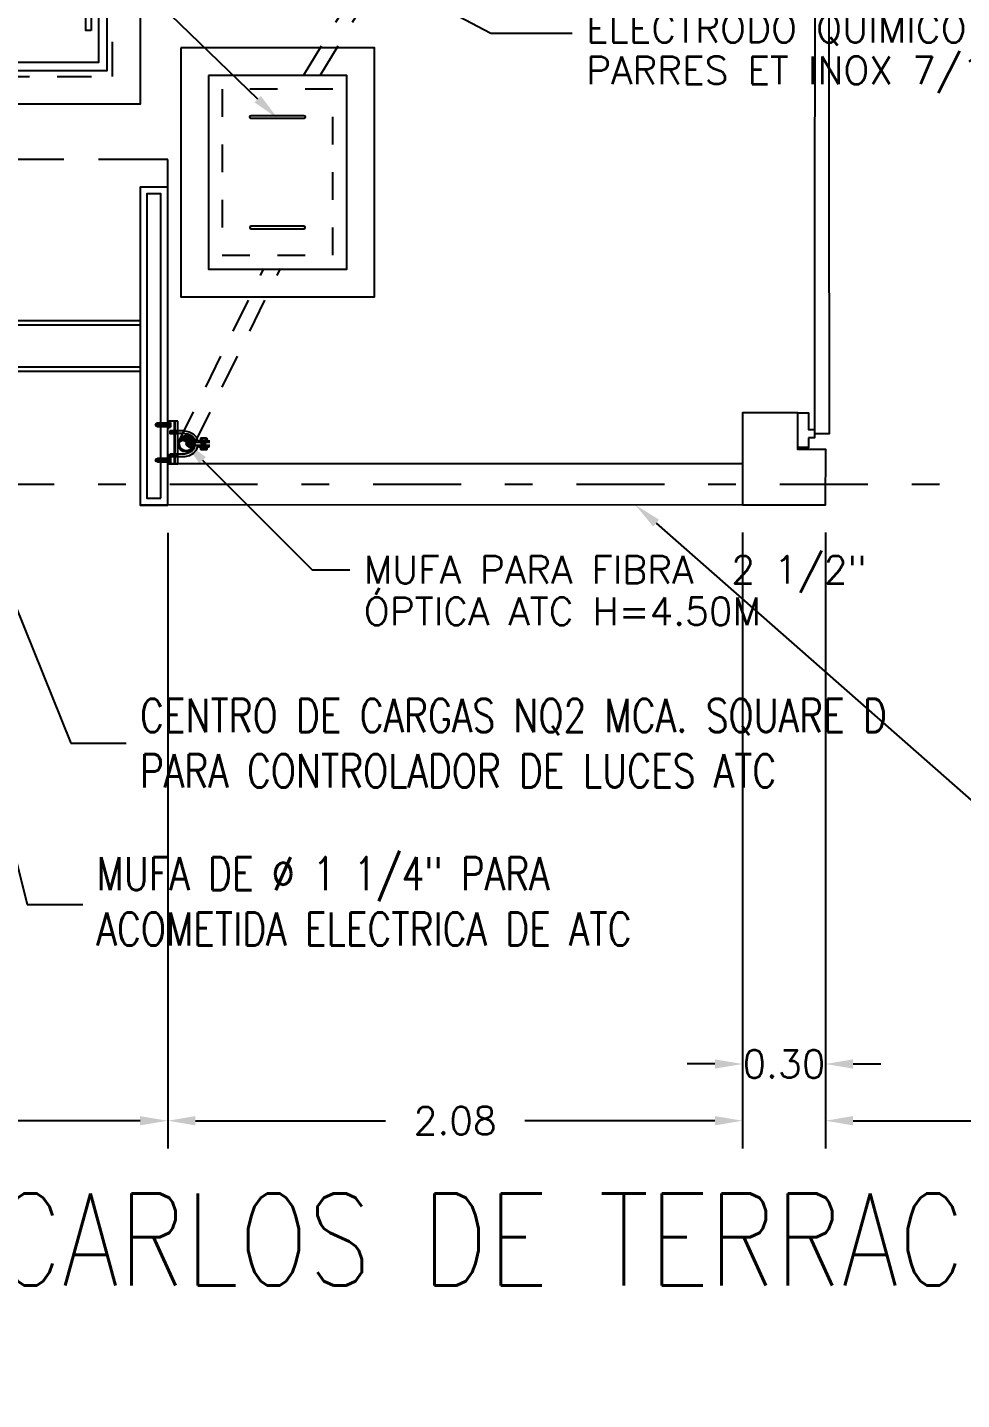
# Model space of a CAD drawing. Header units: millimetres. Extents: x 0 to 257, y -23 to 320.
# Drawn here: x 67.621 to 70.996, y -19.93 to -14.97 of the extents above; entities that cross this region are included whole.
import ezdxf
from ezdxf import colors
from ezdxf.entities.mleader import LeaderData, LeaderLine
from ezdxf.math import Vec2, Vec3

# ---------------------------------------------------------------- set-up
doc = ezdxf.new("R2010")
doc.units = ezdxf.units.MM
doc.header["$LTSCALE"] = 0.1
doc.header["$PDMODE"] = 2
for name, pattern in [('DASHDOT', [25.4, 12.7, -6.35, 0, -6.35]), ('DASHED2', [0.375, 0.25, -0.125]), ('HIDDEN2', [4.7625, 3.175, -1.5875]), ('OCULTA1', [0.15, 0.1, -0.05])]:
    doc.linetypes.add(name, pattern=pattern)
doc.layers.get('Defpoints').update_dxf_attribs({"color": 6})
doc.layers.add('8', color=8, linetype='Continuous')
doc.layers.add('9', color=96, linetype='Continuous')
doc.styles.add('Romans', font='romans.shx', dxfattribs={"width": 0.8})
doc.styles.add('TEXTOS', font='romans.shx')
doc.dimstyles.new('Cota m', dxfattribs={"dimtxt": 0.2, "dimasz": 0.2, "dimexe": 0.1, "dimexo": 0.1, "dimgap": 0.1, "dimtad": 0, "dimzin": 0, "dimdsep": 46, "dimtxsty": 'TEXTOS', "dimcen": 0.2, "dimclrd": 256, "dimclre": 256, "dimclrt": 256, "dimazin": 0, "dimtfac": 1, "dimtix": 1, "dimtofl": 0, "dimtmove": 0, "dimatfit": 3, "dimfxl": 1, "dimtolj": 1, "dimtzin": 0, "dimlwd": -1, "dimlwe": -1, "dimarcsym": 0})

# ---------------------------------------------------------------- blocks, each defined once
blk = doc.blocks.new('A$C4E933145')
for points in [[(0, 0), (0, 1.15), (0.1, 1.15), (0.1, 0)], [(1.7, 0), (1.7, 1.15), (1.6, 1.15), (1.6, 0)], [(0.025, 0.025), (0.025, 1.125), (0.075, 1.125), (0.075, 0.025)], [(1.675, 0.025), (1.675, 1.125), (1.625, 1.125), (1.625, 0.025)], [(1.6, 0.6504), (0.1, 0.6504), (0.1, 0.6679), (1.6, 0.6679)], [(1.6, 0.4829), (0.1, 0.4829), (0.1, 0.5004), (1.6, 0.5004)]]:
    blk.add_lwpolyline(points, close=True)
blk = doc.blocks.new('A$C38E61F51')
at = {"color": 8}
blk.add_line((0, 0.23), (0, -0.23), dxfattribs=at)
at = {"color": 8, "ltscale": 0.1}
blk.add_lwpolyline([(-0.75, 0.35), (0.75, 0.35), (0.75, -0.35), (-0.75, -0.35)], close=True, dxfattribs=at)
at = {"color": 8, "linetype": 'DASHED2', "ltscale": 5}
for points in [[(-0.65, 0.25), (0, 0.25), (0, -0.25), (-0.65, -0.25)], [(0.65, 0.25), (0, 0.25), (0, -0.25), (0.65, -0.25)]]:
    blk.add_lwpolyline(points, close=True, dxfattribs=at)
at = {"color": 8}
for points in [[(-0.63, 0.23), (0.63, 0.23), (0.63, -0.23), (-0.63, -0.23)], [(-0.03, -0.2), (-0.6, -0.2), (-0.6, 0.2), (-0.03, 0.2)], [(0.03, 0.2), (0.6, 0.2), (0.6, -0.2), (0.03, -0.2)], [(-0.5736, -0.0835), (-0.5538, -0.0835), (-0.5538, 0.0835), (-0.5736, 0.0835)], [(-0.0564, -0.0835), (-0.0762, -0.0835), (-0.0762, 0.0835), (-0.0564, 0.0835)], [(0.0564, -0.0835), (0.0762, -0.0835), (0.0762, 0.0835), (0.0564, 0.0835)], [(0.5736, -0.0835), (0.5538, -0.0835), (0.5538, 0.0835), (0.5736, 0.0835)]]:
    blk.add_lwpolyline(points, close=True, dxfattribs=at)
blk = doc.blocks.new('A$C340204DE')
at = {"lineweight": -3}
for points in [[(0.0602, 0.1473), (0.0634, 0.1141), (0.0602, 0.1141)], [(0.0602, 0.1473), (0.0634, 0.1473), (0.0634, 0.1141)], [(0.0459, 0.0792), (0.0459, 0.076), (0.0428, 0.076)], [(0.0428, 0.076), (0.0459, 0.0745), (0.0428, 0.0745)], [(0.0428, 0.076), (0.0459, 0.076), (0.0459, 0.0745)], [(0.0428, 0.0745), (0.0459, 0.0697), (0.0428, 0.0697)], [(0.0428, 0.0745), (0.0459, 0.0745), (0.0459, 0.0697)], [(0.0428, 0.0697), (0.0459, 0.065), (0.0428, 0.065)], [(0.0428, 0.0697), (0.0459, 0.0697), (0.0459, 0.065)], [(0.0428, 0.065), (0.0459, 0.0602), (0.0428, 0.0602)], [(0.0428, 0.065), (0.0459, 0.065), (0.0459, 0.0602)], [(0.0428, 0.0602), (0.0459, 0.0586), (0.0428, 0.0586)], [(0.0428, 0.0602), (0.0459, 0.0602), (0.0459, 0.0586)], [(0.0428, 0.0586), (0.0475, 0.0554), (0.0459, 0.0554)], [(0.0428, 0.0586), (0.0459, 0.0586), (0.0475, 0.0554)], [(0.0475, 0.084), (0.0491, 0.0824), (0.0459, 0.0824)], [(0.0459, 0.0824), (0.0475, 0.0792), (0.0459, 0.0792)], [(0.0459, 0.0824), (0.0491, 0.0824), (0.0475, 0.0792)], [(0.0459, 0.0792), (0.0475, 0.0792), (0.0459, 0.076)], [(0.0459, 0.0554), (0.0491, 0.0539), (0.0459, 0.0539)], [(0.0459, 0.0554), (0.0475, 0.0554), (0.0491, 0.0539)], [(0.0459, 0.0539), (0.0507, 0.0507), (0.0475, 0.0507)], [(0.0459, 0.0539), (0.0491, 0.0539), (0.0507, 0.0507)], [(0.0491, 0.0855), (0.0507, 0.084), (0.0475, 0.084)], [(0.0475, 0.084), (0.0507, 0.084), (0.0491, 0.0824)], [(0.0475, 0.0507), (0.0523, 0.0491), (0.0491, 0.0491)], [(0.0475, 0.0507), (0.0507, 0.0507), (0.0523, 0.0491)], [(0.0507, 0.0871), (0.0523, 0.0855), (0.0491, 0.0855)], [(0.0491, 0.0855), (0.0523, 0.0855), (0.0507, 0.084)], [(0.0523, 0.0903), (0.0539, 0.0871), (0.0507, 0.0871)], [(0.0507, 0.0871), (0.0539, 0.0871), (0.0523, 0.0855)], [(0.0523, 0.0903), (0.0586, 0.0903), (0.0539, 0.0871)], [(0.057, 0.0935), (0.0586, 0.0903), (0.0539, 0.0903)], [(0.0586, 0.095), (0.0665, 0.0935), (0.057, 0.0935)], [(0.057, 0.0935), (0.0634, 0.0935), (0.0586, 0.0903)], [(0.0586, 0.095), (0.0681, 0.095), (0.0665, 0.0935)], [(0.0665, 0.0966), (0.0824, 0.095), (0.0634, 0.095)], [(0.0681, 0.0982), (0.0792, 0.0966), (0.0665, 0.0966)], [(0.0665, 0.0966), (0.0792, 0.0966), (0.0824, 0.095)], [(0.0681, 0.0982), (0.076, 0.0982), (0.0792, 0.0966)], [(0.0792, 0.095), (0.0903, 0.0919), (0.0824, 0.0919)], [(0.0792, 0.095), (0.0871, 0.095), (0.0903, 0.0919)], [(0.084, 0.0919), (0.0919, 0.0903), (0.0871, 0.0903)], [(0.084, 0.0919), (0.0903, 0.0919), (0.0919, 0.0903)], [(0.0871, 0.0903), (0.095, 0.0887), (0.0903, 0.0887)], [(0.0871, 0.0903), (0.0919, 0.0903), (0.095, 0.0887)], [(0.0903, 0.0887), (0.095, 0.0855), (0.0919, 0.0855)], [(0.0903, 0.0887), (0.095, 0.0887), (0.095, 0.0855)], [(0.0919, 0.0855), (0.0982, 0.084), (0.0935, 0.084)], [(0.0919, 0.0855), (0.095, 0.0855), (0.0982, 0.084)], [(0.0935, 0.0507), (0.095, 0.0491), (0.0919, 0.0491)], [(0.0935, 0.084), (0.0998, 0.0824), (0.095, 0.0824)], [(0.0935, 0.084), (0.0982, 0.084), (0.0998, 0.0824)], [(0.095, 0.0539), (0.0982, 0.0507), (0.0935, 0.0507)], [(0.0935, 0.0507), (0.0982, 0.0507), (0.095, 0.0491)], [(0.095, 0.0824), (0.0998, 0.0776), (0.0966, 0.0776)], [(0.095, 0.0824), (0.0998, 0.0824), (0.0998, 0.0776)], [(0.0966, 0.057), (0.0998, 0.0539), (0.095, 0.0539)], [(0.095, 0.0539), (0.0998, 0.0539), (0.0982, 0.0507)], [(0.0966, 0.057), (0.0998, 0.057), (0.0998, 0.0539)], [(0.0982, 0.0776), (0.103, 0.0729), (0.0998, 0.0729)], [(0.0982, 0.0776), (0.0998, 0.0776), (0.103, 0.0729)], [(0.0998, 0.0618), (0.0998, 0.057), (0.0982, 0.057)], [(0.0998, 0.0729), (0.103, 0.0665), (0.0998, 0.0665)], [(0.0998, 0.0729), (0.103, 0.0729), (0.103, 0.0665)], [(0.0998, 0.0665), (0.103, 0.0618), (0.0998, 0.0618)], [(0.0998, 0.0665), (0.103, 0.0665), (0.103, 0.0618)], [(0.0998, 0.0618), (0.103, 0.0618), (0.0998, 0.057)], [(0, 0.0016), (0.0253, 0), (0, 0)], [(0, 0.0016), (0.0253, 0.0016), (0.0253, 0)], [(0.0491, 0.0491), (0.0539, 0.0459), (0.0507, 0.0459)], [(0.0491, 0.0491), (0.0523, 0.0491), (0.0539, 0.0459)], [(0.0507, 0.0459), (0.0586, 0.0444), (0.0523, 0.0444)], [(0.0507, 0.0459), (0.0539, 0.0459), (0.0586, 0.0444)], [(0.0539, 0.0444), (0.0634, 0.0412), (0.057, 0.0412)], [(0.0539, 0.0444), (0.0586, 0.0444), (0.0634, 0.0412)], [(0.0586, 0.0412), (0.0855, 0.0396), (0.0602, 0.0396)], [(0.0586, 0.0412), (0.0855, 0.0412), (0.0855, 0.0396)], [(0.0602, 0.0396), (0.0824, 0.038), (0.0634, 0.038)], [(0.0602, 0.0396), (0.0855, 0.0396), (0.0824, 0.038)], [(0.0824, 0.0428), (0.0871, 0.0412), (0.0792, 0.0412)], [(0.0824, 0.0428), (0.0903, 0.0428), (0.0871, 0.0412)], [(0.0871, 0.0459), (0.0903, 0.0428), (0.084, 0.0428)], [(0.0871, 0.0459), (0.0919, 0.0459), (0.0903, 0.0428)], [(0.0919, 0.0491), (0.095, 0.0459), (0.0903, 0.0459)], [(0.0919, 0.0491), (0.095, 0.0491), (0.095, 0.0459)], [(0.1267, 0.0016), (0.1537, 0), (0.1267, 0)], [(0.1267, 0.0016), (0.1537, 0.0016), (0.1537, 0)]]:
    blk.add_hatch(color=256, dxfattribs=at).paths.add_polyline_path(points)
for points in [[(0.0634, 0.1077), (0.0634, 0.1521)], [(0.0665, 0.0982), (0.0665, 0.1521)], [(0.1093, 0.0618), (0.1077, 0.0729), (0.103, 0.0824), (0.0966, 0.0903), (0.0871, 0.0966), (0.0776, 0.0982), (0.0776, 0.1521)], [(0.0824, 0.1077), (0.0824, 0.1521)], [(0.0634, 0.1077), (0.0491, 0.103), (0.0364, 0.0919), (0.0285, 0.0776), (0.0253, 0.0618)], [(0.0523, 0.1426), (0.0507, 0.1394), (0.0523, 0.1362)], [(0.0507, 0.1394), (0.0507, 0.122)], [(0.0602, 0.1251), (0.0523, 0.1251), (0.0507, 0.122), (0.0523, 0.1188)], [(0.0523, 0.1426), (0.0602, 0.1426)], [(0.0523, 0.1362), (0.0602, 0.1362)], [(0.0523, 0.1362), (0.0523, 0.1251)], [(0.0602, 0.1188), (0.0523, 0.1188)], [(0.0634, 0.1141), (0.0634, 0.1473), (0.0602, 0.1473), (0.0602, 0.1141), (0.0634, 0.1141)], [(0.0602, 0.1426), (0.0602, 0.1188)], [(0.0665, 0.1362), (0.0776, 0.1362)], [(0.0665, 0.1315), (0.0713, 0.1362)], [(0.0665, 0.1299), (0.0745, 0.1362)], [(0.0665, 0.1267), (0.0776, 0.1362)], [(0.0665, 0.1236), (0.0776, 0.1347)], [(0.0665, 0.1236), (0.0665, 0.1251)], [(0.0665, 0.1236), (0.0776, 0.1236)], [(0.0713, 0.1331), (0.0713, 0.1347)], [(0.0713, 0.1236), (0.0776, 0.1315)], [(0.0729, 0.1236), (0.0776, 0.1283)], [(0.0745, 0.1188), (0.0745, 0.1204)], [(0.0824, 0.1141), (0.0824, 0.1473), (0.0824, 0.1473), (0.0824, 0.1141), (0.0824, 0.1141)], [(0.1188, 0.0618), (0.1156, 0.0776), (0.1077, 0.0919), (0.0966, 0.103), (0.0824, 0.1077)], [(0.084, 0.1188), (0.084, 0.1426), (0.0919, 0.1426)], [(0.0919, 0.1251), (0.0919, 0.1362), (0.084, 0.1362)], [(0.0919, 0.1251), (0.084, 0.1251)], [(0.0919, 0.1188), (0.084, 0.1188)], [(0.0919, 0.1362), (0.0919, 0.1394), (0.0919, 0.1426)], [(0.0919, 0.1394), (0.0919, 0.122), (0.0919, 0.1188)], [(0.0919, 0.122), (0.0919, 0.1251)], [(0.0253, 0.0618), (0.0253, 0.0364)], [(0.0665, 0.0982), (0.0539, 0.095), (0.0444, 0.0855), (0.038, 0.0745), (0.0349, 0.0618)], [(0.0349, 0.0618), (0.0349, 0.0364)], [(0.103, 0.0665), (0.0998, 0.0792), (0.0935, 0.0887), (0.084, 0.095), (0.0729, 0.0982), (0.0602, 0.095), (0.0507, 0.0887), (0.0444, 0.0792), (0.0428, 0.0665), (0.0444, 0.0554), (0.0507, 0.0459), (0.0602, 0.0396), (0.0729, 0.038), (0.084, 0.0396), (0.0935, 0.0459), (0.0998, 0.0554), (0.103, 0.0665)], [(0.0998, 0.0665), (0.0982, 0.0776), (0.0919, 0.0855), (0.0824, 0.0919), (0.0729, 0.095), (0.0618, 0.0919), (0.0539, 0.0855), (0.0475, 0.0776), (0.0459, 0.0665), (0.0475, 0.057), (0.0539, 0.0491), (0.0618, 0.0412), (0.0729, 0.0412), (0.0824, 0.0412), (0.0919, 0.0491), (0.0982, 0.057), (0.0998, 0.0665)], [(0.0982, 0.0665), (0.095, 0.0776), (0.0903, 0.0855), (0.0824, 0.0903), (0.0729, 0.0935), (0.0634, 0.0903), (0.0539, 0.0855), (0.0491, 0.0776), (0.0459, 0.0665), (0.0491, 0.057), (0.0539, 0.0491), (0.0634, 0.0444), (0.0729, 0.0412), (0.0824, 0.0444), (0.0903, 0.0491), (0.095, 0.057), (0.0982, 0.0665)], [(0.0982, 0.0665), (0.095, 0.0776), (0.0903, 0.0855), (0.0824, 0.0903), (0.0729, 0.0935), (0.0634, 0.0903), (0.0539, 0.0855), (0.0491, 0.0776), (0.0459, 0.0665), (0.0491, 0.057), (0.0539, 0.0491), (0.0634, 0.0444), (0.0729, 0.0412), (0.0824, 0.0444), (0.0903, 0.0491), (0.095, 0.057), (0.0982, 0.0665)], [(0.0507, 0.084), (0.0507, 0.0855)], [(0.0729, 0.0935), (0.0665, 0.0903), (0.0618, 0.0855), (0.0586, 0.0808), (0.0618, 0.0745), (0.0665, 0.0697), (0.0729, 0.0665)], [(0.0586, 0.0792), (0.0729, 0.0935)], [(0.0602, 0.0776), (0.0745, 0.0935)], [(0.0602, 0.0824), (0.0713, 0.0935)], [(0.0602, 0.0745), (0.0792, 0.0919)], [(0.0602, 0.076), (0.076, 0.0919)], [(0.0602, 0.084), (0.0681, 0.0919)], [(0.0618, 0.0745), (0.0792, 0.0919)], [(0.0634, 0.0697), (0.084, 0.0903)], [(0.0634, 0.0713), (0.0824, 0.0903)], [(0.0634, 0.0729), (0.0808, 0.0903)], [(0.065, 0.0697), (0.0855, 0.0903)], [(0.0665, 0.0697), (0.0871, 0.0887)], [(0.0681, 0.0681), (0.0871, 0.0871)], [(0.0697, 0.0681), (0.0887, 0.0855)], [(0.0713, 0.0665), (0.0903, 0.0855)], [(0.0729, 0.0665), (0.0919, 0.0855)], [(0.0729, 0.0412), (0.0792, 0.0444), (0.0824, 0.0491), (0.0855, 0.0539), (0.0824, 0.0618), (0.0792, 0.0665), (0.0729, 0.0665)], [(0.0745, 0.0665), (0.0919, 0.084)], [(0.076, 0.0665), (0.0919, 0.0824)], [(0.0792, 0.0665), (0.0935, 0.0824)], [(0.0792, 0.0665), (0.095, 0.0808)], [(0.0792, 0.0428), (0.0966, 0.0618)], [(0.0808, 0.065), (0.095, 0.0792)], [(0.0824, 0.0634), (0.095, 0.0776)], [(0.0824, 0.0618), (0.095, 0.076)], [(0.0824, 0.0618), (0.0966, 0.0745)], [(0.0824, 0.0444), (0.095, 0.057)], [(0.084, 0.0602), (0.0966, 0.0745)], [(0.084, 0.0586), (0.0982, 0.0713)], [(0.084, 0.0507), (0.0982, 0.0634)], [(0.0855, 0.057), (0.0982, 0.0697)], [(0.0855, 0.0554), (0.0982, 0.0681)], [(0.0855, 0.0539), (0.0982, 0.0665)], [(0.0855, 0.0459), (0.095, 0.0539)], [(0.0871, 0.0903), (0.0871, 0.0919)], [(0.095, 0.0871), (0.095, 0.0887)], [(0.095, 0.084), (0.095, 0.0855)], [(0.1093, 0.0618), (0.1093, 0.0364)], [(0.1188, 0.0618), (0.1188, 0.0364)], [(0, 0.0364), (0.1537, 0.0364)], [(0, 0), (0, 0.0364)], [(0.1537, 0.0349), (0, 0.0349)], [(0.1537, 0.0253), (0, 0.0253)], [(0.1537, 0.0238), (0, 0.0238)], [(0.0253, 0), (0.0253, 0.0016), (0, 0.0016), (0, 0), (0.0253, 0)], [(0, 0), (0.1537, 0)], [(0.0063, 0.0095), (0.0032, 0.0095), (0.0032, 0.0032)], [(0.0222, 0.0032), (0.0032, 0.0032)], [(0.019, 0.0095), (0.0063, 0.0095), (0.0079, 0.0095)], [(0.0063, -0.0364), (0.0063, 0), (0.0079, 0)], [(0.0079, 0.0095), (0.0174, 0.0095), (0.0174, 0.0032)], [(0.0079, 0.0095), (0.0079, 0.0032)], [(0.0079, 0), (0.0079, -0.0333), (0.0095, -0.0364), (0.0127, -0.038), (0.0158, -0.0364), (0.0174, -0.0333), (0.0174, 0)], [(0.0079, 0), (0.0174, -0.0095)], [(0.0095, 0), (0.0174, -0.0079)], [(0.0127, 0), (0.0174, -0.0032)], [(0.0143, 0), (0.0174, -0.0016)], [(0.0222, 0.0095), (0.019, 0.0095), (0.0174, 0.0095)], [(0.0174, 0), (0.019, 0), (0.019, -0.0364)], [(0.0222, 0.0032), (0.0222, 0.0095)], [(0.0253, 0.0364), (0.0253, 0.0079), (0.0349, 0.0079)], [(0.0253, 0.0333), (0.0349, 0.0253)], [(0.0349, 0.0333), (0.0253, 0.0333)], [(0.0253, 0.0317), (0.0333, 0.0253)], [(0.0253, 0.0285), (0.0301, 0.0253)], [(0.0253, 0.0269), (0.0285, 0.0253)], [(0.0253, 0.0222), (0.0349, 0.0127)], [(0.0253, 0.0206), (0.0349, 0.0111)], [(0.0253, 0.0174), (0.0349, 0.0095)], [(0.0253, 0.0158), (0.0349, 0.0079)], [(0.0253, 0.0127), (0.0317, 0.0079)], [(0.0253, 0.0127), (0.0301, 0.0079)], [(0.0253, 0.0095), (0.0269, 0.0079)], [(0.0269, 0.0238), (0.0349, 0.0143)], [(0.0285, 0.0333), (0.0349, 0.0253)], [(0.0301, 0.0333), (0.0349, 0.0285)], [(0.0301, 0.0238), (0.0349, 0.019)], [(0.0301, 0.0238), (0.0349, 0.0174)], [(0.0317, 0.0333), (0.0349, 0.0301)], [(0.0333, 0.0238), (0.0349, 0.0206)], [(0.0349, 0.0364), (0.0349, 0.0079)], [(0.0349, 0.0238), (0.0349, 0.0253)], [(0.0745, 0.0412), (0.0745, 0.0428)], [(0.076, 0.0412), (0.076, 0.0428)], [(0.1188, 0.0079), (0.1093, 0.0079), (0.1093, 0.0364)], [(0.1093, 0.0333), (0.1188, 0.0253)], [(0.1188, 0.0333), (0.1093, 0.0333)], [(0.1093, 0.0317), (0.1156, 0.0253)], [(0.1093, 0.0285), (0.1141, 0.0253)], [(0.1093, 0.0269), (0.1109, 0.0253)], [(0.1093, 0.0238), (0.1188, 0.0127)], [(0.1093, 0.0206), (0.1188, 0.0111)], [(0.1093, 0.019), (0.1188, 0.0095)], [(0.1093, 0.0174), (0.1172, 0.0079)], [(0.1093, 0.0143), (0.1156, 0.0079)], [(0.1093, 0.0127), (0.1141, 0.0079)], [(0.1093, 0.0095), (0.1109, 0.0079)], [(0.1093, 0.0079), (0.1093, 0.0095)], [(0.1109, 0.0333), (0.1188, 0.0253)], [(0.1109, 0.0238), (0.1188, 0.0158)], [(0.1125, 0.0238), (0.1188, 0.0174)], [(0.1141, 0.0333), (0.1188, 0.0285)], [(0.1156, 0.0333), (0.1188, 0.0301)], [(0.1156, 0.0238), (0.1188, 0.0206)], [(0.1172, 0.0238), (0.1188, 0.0222)], [(0.1188, 0.0364), (0.1188, 0.0079)], [(0.1537, 0), (0.1537, 0.0016), (0.1267, 0.0016), (0.1267, 0), (0.1537, 0)], [(0.1442, 0.0095), (0.1362, 0.0095), (0.1331, 0.0095), (0.1315, 0.0095)], [(0.1315, 0.0032), (0.1315, 0.0095)], [(0.1489, 0.0032), (0.1315, 0.0032)], [(0.1473, 0.0095), (0.1331, 0.0095)], [(0.1362, 0), (0.1331, 0), (0.1331, -0.0364), (0.1362, -0.0412), (0.1394, -0.0444), (0.1442, -0.0412), (0.1473, -0.0364), (0.1473, 0), (0.1442, 0)], [(0.1362, 0.0095), (0.1362, 0.0032)], [(0.1362, -0.0333), (0.1362, 0)], [(0.1362, 0), (0.1442, -0.0079)], [(0.1394, 0), (0.1442, -0.0048)], [(0.1426, 0), (0.1442, -0.0016)], [(0.1489, 0.0095), (0.1473, 0.0095), (0.1442, 0.0095)], [(0.1442, 0.0095), (0.1442, 0.0032)], [(0.1442, 0), (0.1442, 0.0016)], [(0.1442, 0), (0.1442, -0.0333)], [(0.1489, 0.0032), (0.1489, 0.0095)], [(0.1537, 0.0364), (0.1537, 0)], [(0.0063, -0.0364), (0.0079, -0.0412), (0.0127, -0.0444)], [(0.0079, -0.0032), (0.0174, -0.0127)], [(0.0079, -0.0063), (0.0174, -0.0158)], [(0.0079, -0.0095), (0.0174, -0.019)], [(0.0079, -0.0111), (0.0174, -0.0206)], [(0.0079, -0.0158), (0.0174, -0.0238)], [(0.0079, -0.0174), (0.0174, -0.0253)], [(0.0079, -0.0206), (0.0174, -0.0301)], [(0.0079, -0.0238), (0.0174, -0.0317)], [(0.0079, -0.0269), (0.0174, -0.0349)], [(0.0079, -0.0285), (0.0158, -0.0364)], [(0.0079, -0.0317), (0.0143, -0.038)], [(0.0079, -0.0349), (0.0127, -0.038)], [(0.0143, -0.0444), (0.0127, -0.0444)], [(0.0143, -0.0444), (0.0174, -0.0412), (0.019, -0.0364)], [(0.1362, -0.0016), (0.1442, -0.0111)], [(0.1362, -0.0032), (0.1442, -0.0127)], [(0.1362, -0.0079), (0.1442, -0.0158)], [(0.1362, -0.0095), (0.1442, -0.019)], [(0.1362, -0.0127), (0.1442, -0.0222)], [(0.1362, -0.0158), (0.1442, -0.0238)], [(0.1362, -0.019), (0.1442, -0.0285)], [(0.1362, -0.0206), (0.1442, -0.0301)], [(0.1362, -0.0238), (0.1442, -0.0333)], [(0.1362, -0.0269), (0.1442, -0.0349)], [(0.1362, -0.0301), (0.1426, -0.0364)], [(0.1362, -0.0317), (0.141, -0.038)], [(0.1362, -0.0333), (0.1362, -0.0364), (0.1394, -0.038)], [(0.1394, -0.038), (0.1442, -0.0364), (0.1442, -0.0333)]]:
    blk.add_lwpolyline(points, dxfattribs=at)
blk = doc.blocks.new('A$C1DC40DC6')
for points in [[(-0.45, 0.35), (0.45, 0.35), (0.45, -0.35), (-0.45, -0.35)], [(-0.35, 0.25), (0.35, 0.25), (0.35, -0.25), (-0.35, -0.25)]]:
    blk.add_lwpolyline(points, close=True)
at = {"linetype": 'OCULTA1'}
blk.add_lwpolyline([(-0.3, 0.2), (0.3, 0.2), (0.3, -0.2), (-0.3, -0.2)], close=True, dxfattribs=at)
for points in [[(-0.205, 0.095), (-0.205, -0.095, 1), (-0.195, -0.095), (-0.195, 0.095, 1), (-0.205, 0.095, -1)], [(0.205, 0.095), (0.205, -0.095, -1), (0.195, -0.095), (0.195, 0.095, -1), (0.205, 0.095, 1)]]:
    blk.add_lwpolyline(points, format="xyb")
blk = doc.blocks.new('*D143')
at = {"layer": '8', "ltscale": 0.1, "transparency": 16777216}
for p, q in [((66.4275, -16.7972), (66.4275, -19.0225)), ((68.1275, -16.7972), (68.1275, -19.0225)), ((66.5275, -18.9225), (67.0322, -18.9225)), ((68.0275, -18.9225), (67.5227, -18.9225))]:
    blk.add_line(p, q, dxfattribs=at)
for points in [[(66.5275, -18.9058), (66.5275, -18.9392), (66.4275, -18.9225)], [(68.0275, -18.9058), (68.0275, -18.9392), (68.1275, -18.9225)]]:
    blk.add_solid(points, dxfattribs=at)
at = {"layer": 'Defpoints', "color": 0, "ltscale": 0.1, "transparency": 16777216}
for p in [(66.4275, -16.6972), (68.1275, -16.6972), (68.1275, -18.9225)]:
    blk.add_point(p, dxfattribs=at)
at = {"layer": '8', "ltscale": 0.1, "transparency": 16777216, "insert": (67.2775, -18.9225), "char_height": 0.1, "attachment_point": 5, "style": 'TEXTOS'}
blk.add_mtext('\\A1;1.70', dxfattribs=at)
blk = doc.blocks.new('*D144')
at = {"layer": '8', "ltscale": 0.1, "transparency": 16777216}
for p, q in [((68.1275, -16.7972), (68.1275, -19.0225)), ((70.2052, -16.7959), (70.2052, -19.0225)), ((68.2275, -18.9225), (68.914, -18.9225)), ((70.1052, -18.9225), (69.4187, -18.9225))]:
    blk.add_line(p, q, dxfattribs=at)
for points in [[(68.2275, -18.9058), (68.2275, -18.9392), (68.1275, -18.9225)], [(70.1052, -18.9058), (70.1052, -18.9392), (70.2052, -18.9225)]]:
    blk.add_solid(points, dxfattribs=at)
at = {"layer": 'Defpoints', "color": 0, "ltscale": 0.1, "transparency": 16777216}
for p in [(68.1275, -16.6972), (70.2052, -16.6959), (70.2052, -18.9225)]:
    blk.add_point(p, dxfattribs=at)
at = {"layer": '8', "ltscale": 0.1, "transparency": 16777216, "insert": (69.1664, -18.9225), "char_height": 0.1, "attachment_point": 5, "style": 'TEXTOS'}
blk.add_mtext('\\A1;2.08', dxfattribs=at)
blk = doc.blocks.new('*D145')
at = {"layer": '8', "ltscale": 0.1, "transparency": 16777216}
for p, q in [((70.2052, -16.7959), (70.2052, -18.8173)), ((70.5042, -16.796), (70.5042, -18.8173)), ((70.1052, -18.7173), (70.0052, -18.7173)), ((70.6042, -18.7173), (70.7042, -18.7173))]:
    blk.add_line(p, q, dxfattribs=at)
for points in [[(70.1052, -18.7007), (70.1052, -18.734), (70.2052, -18.7173)], [(70.6042, -18.7007), (70.6042, -18.734), (70.5042, -18.7173)]]:
    blk.add_solid(points, dxfattribs=at)
at = {"layer": 'Defpoints', "color": 0, "ltscale": 0.1, "transparency": 16777216}
for p in [(70.2052, -16.6959), (70.5042, -16.696), (70.5042, -18.7173)]:
    blk.add_point(p, dxfattribs=at)
at = {"layer": '8', "ltscale": 0.1, "transparency": 16777216, "insert": (70.3547, -18.7173), "char_height": 0.1, "attachment_point": 5, "style": 'TEXTOS'}
blk.add_mtext('\\A1;0.30', dxfattribs=at)
blk = doc.blocks.new('*D146')
at = {"layer": '8', "ltscale": 0.1, "transparency": 16777216}
for p, q in [((70.5042, -16.796), (70.5042, -19.0225)), ((72.6052, -16.7964), (72.6052, -19.0225)), ((70.6042, -18.9225), (71.3023, -18.9225)), ((72.5052, -18.9225), (71.8071, -18.9225))]:
    blk.add_line(p, q, dxfattribs=at)
for points in [[(70.6042, -18.9058), (70.6042, -18.9392), (70.5042, -18.9225)], [(72.5052, -18.9058), (72.5052, -18.9392), (72.6052, -18.9225)]]:
    blk.add_solid(points, dxfattribs=at)
at = {"layer": 'Defpoints', "color": 0, "ltscale": 0.1, "transparency": 16777216}
for p in [(70.5042, -16.696), (72.6052, -16.6964), (72.6052, -18.9225)]:
    blk.add_point(p, dxfattribs=at)
at = {"layer": '8', "ltscale": 0.1, "transparency": 16777216, "insert": (71.5547, -18.9225), "char_height": 0.1, "attachment_point": 5, "style": 'TEXTOS'}
blk.add_mtext('\\A1;2.10', dxfattribs=at)

msp = doc.modelspace()

# ---------------------------------------------------------------- linework, layer by layer
at = {"layer": '8', "linetype": 'DASHED2', "ltscale": 10}
for p, q in [((68.1275, -15.4472), (66.4275, -15.4472)), ((68.1275, -15.5472), (68.1275, -15.4472))]:
    msp.add_line(p, q, dxfattribs=at)
at = {"layer": '8', "ltscale": 0.1}
for p, q in [((70.2052, -16.5472), (68.1275, -16.5472)), ((68.1275, -16.6972), (68.0275, -16.6972)), ((70.2052, -16.6959), (68.1275, -16.6972))]:
    msp.add_line(p, q, dxfattribs=at)
at = {"layer": '8', "linetype": 'DASHDOT', "ltscale": 0.25}
msp.add_line((75.8025, -16.6222), (64.8775, -16.6222), dxfattribs=at)
at = {"layer": '8'}
msp.add_lwpolyline([(70.5183, -15.4227), (70.5175, -14.148), (70.466, -14.148), (70.4644, -16.4385), (70.5191, -16.4385), (70.5183, -15.4227)], dxfattribs=at)
at = {"layer": '8', "ltscale": 0.1}
msp.add_lwpolyline([(70.4052, -16.3635), (70.2052, -16.3635), (70.2052, -16.6959), (70.5042, -16.696), (70.5063, -16.496), (70.4052, -16.4959), (70.4052, -16.3635)], dxfattribs=at)
at = {"layer": '8'}
msp.add_lwpolyline([(70.4427, -16.4535), (70.4427, -16.4885), (70.4052, -16.4885), (70.4052, -16.3635), (70.4427, -16.3635), (70.4427, -16.4235), (70.4652, -16.4235), (70.4652, -16.4535)], close=True, dxfattribs=at)
at = {"layer": '8', "linetype": 'HIDDEN2', "ltscale": 0.1}
msp.add_arc((70.2533, -16.6405), 2.5064, 3.4454, 83.9481, dxfattribs=at)
at = {"layer": '9', "linetype": 'DASHED2', "ltscale": 5}
for p, q in [((68.6186, -15.1437), (70.1845, -12.559)), ((68.679, -15.1437), (70.2138, -12.6096)), ((68.1655, -16.4722), (68.4751, -15.8421)), ((68.2256, -16.4727), (68.535, -15.8421))]:
    msp.add_line(p, q, dxfattribs=at)

# ---------------------------------------------------------------- block references
at = {"ltscale": 0.1}
msp.add_blockref('A$C38E61F51', (67.2775, -14.8972), dxfattribs=at)
at = {"layer": '8', "ltscale": 0.1}
msp.add_blockref('A$C4E933145', (66.4275, -16.6972), dxfattribs=at)
at = {"layer": '9', "xscale": -1}
for name, p, rotation in [('A$C1DC40DC6', (68.5245, -15.4937), 90), ('A$C340204DE', (68.1275, -16.5472), 270.0000000000463)]:
    msp.add_blockref(name, p, dxfattribs=dict(at, rotation=rotation))

# ---------------------------------------------------------------- texts
at = {"layer": '8', "insert": (65.407, -19.1853), "char_height": 0.332701, "attachment_point": 1, "style": 'Romans'}
msp.add_mtext('CALLE SAN CARLOS DE TERRACERIA ', dxfattribs=at)

# ---------------------------------------------------------------- dimensions: what is measured, and where the dimension line sits
at = {"layer": '8', "ltscale": 0.1}
for base, p1, p2, picture, middle in [((68.1275, -18.9225), (66.4275, -16.6972), (68.1275, -16.6972), '*D143', (67.2775, -18.9225)), ((70.2052, -18.9225), (68.1275, -16.6972), (70.2052, -16.6959), '*D144', (69.1664, -18.9225)), ((70.5042, -18.7173), (70.2052, -16.6959), (70.5042, -16.696), '*D145', (70.3547, -18.7173)), ((72.6052, -18.9225), (70.5042, -16.696), (72.6052, -16.6964), '*D146', (71.5547, -18.9225))]:
    dim = msp.add_linear_dim(base=base, p1=p1, p2=p2, dimstyle='Cota m', override={"dimtxt": 0.1, "dimasz": 0.1}, dxfattribs=at)
    dim.commit()
    dim.dimension.update_dxf_attribs({"geometry": picture, "text_midpoint": middle})

# ---------------------------------------------------------------- leaders
ml = msp.add_multileader_mtext('Standard')
ml.set_content('CENTRO DE CARGAS NQ2 MCA. SQUARE D \\PPARA CONTROLADOR DE LUCES ATC', color=256, style='Romans')
ml.set_leader_properties()
ml.build(insert=Vec2(0, 0))
ml.multileader.update_dxf_attribs({"text_left_attachment_type": 2, "text_right_attachment_type": 2, "dogleg_length": 0.2, "arrow_head_size": 0.11})
ctx = ml.context
ctx.base_point, ctx.char_height, ctx.arrow_head_size, ctx.landing_gap_size, ctx.plane_origin = Vec3(67.9772, -17.5576), 0.12, 0.11, 0.05, Vec3(80.243, -11.5113)
ctx.left_attachment, ctx.right_attachment = 2, 2
notes = []
notes.append((ctx, [(1, (1, 1, 0), (67.7772, -17.5576), (1, 0), 0.2, [(0, [(67.1391, -15.9762)], 0, [])])]))
ctx.mtext.insert, ctx.mtext.flow_direction = Vec3(68.0272, -17.3976), 5
ml = msp.add_multileader_mtext('Standard')
ml.set_content('MUFA DE %%C 1 1/4" PARA \\PACOMETIDA ELECTRICA DE ATC ', color=256, style='Romans')
ml.set_leader_properties()
ml.build(insert=Vec2(0, 0))
ml.multileader.update_dxf_attribs({"text_left_attachment_type": 2, "text_right_attachment_type": 2, "dogleg_length": 0.2, "arrow_head_size": 0.11})
ctx = ml.context
ctx.base_point, ctx.char_height, ctx.arrow_head_size, ctx.landing_gap_size, ctx.plane_origin = Vec3(67.8202, -18.1408), 0.12, 0.11, 0.05, Vec3(81.1508, -13.8823)
ctx.left_attachment, ctx.right_attachment = 2, 2
notes.append((ctx, [(1, (1, 1, 0), (67.6202, -18.1408), (1, 0), 0.2, [(0, [(67.1549, -16.2813)], 0, [])])]))
ctx.mtext.insert, ctx.mtext.flow_direction = Vec3(67.8702, -17.9693), 5
at = {"layer": '8'}
ml = msp.add_multileader_mtext('Standard', dxfattribs=at)
ml.set_content('\\A1;ELECTRODO QUÍMICO\\PPARRES ET INOX 7/16', color=256, style='TEXTOS')
ml.set_leader_properties()
ml.build(insert=Vec2(0, 0))
ml.multileader.update_dxf_attribs({"dogleg_length": 0.2, "arrow_head_size": 0.1})
ctx = ml.context
ctx.base_point, ctx.char_height, ctx.arrow_head_size, ctx.landing_gap_size, ctx.plane_origin = Vec3(69.5892, -14.9913), 0.1, 0.1, 0.05, Vec3(66.9915, -10.7435)
notes.append((ctx, [(1, (1, 1, 0), (69.295, -14.9913), (1, 0), 0.2942, [(0, [(68.5972, -14.6204)], 0, [])])]))
ctx.mtext.insert, ctx.mtext.line_spacing_factor, ctx.mtext.flow_direction = Vec3(69.6392, -14.9246), 0.9, 5
ml = msp.add_multileader_mtext('Standard', dxfattribs=at)
ml.set_content('\\A1;NUEVO MURO DE BLOCK ALTURA 3.20 MTS + ALAMBRE DE PÚAS Y CONCERTINA', color=256, style='TEXTOS')
ml.set_leader_properties()
ml.build(insert=Vec2(0, 0))
ml.multileader.update_dxf_attribs({"dogleg_length": 0.2, "arrow_head_size": 0.1})
ctx = ml.context
ctx.base_point, ctx.char_height, ctx.arrow_head_size, ctx.landing_gap_size, ctx.plane_origin = Vec3(71.4033, -18.0037), 0.1, 0.1, 0.05, Vec3(71.7619, -18.2957)
notes.append((ctx, [(0, (1, 1, 0), (71.3033, -18.0037), (1, 0), 0.1, [(0, [(69.8175, -16.6961)], 0, [])])]))
ctx.mtext.insert, ctx.mtext.width, ctx.mtext.line_spacing_factor, ctx.mtext.flow_direction = Vec3(71.4533, -17.9537), 3.33343, 0.9, 5
at = {"layer": '9'}
ml = msp.add_multileader_mtext('Standard', dxfattribs=at)
ml.set_content('REGISTRO DE FIBRA ÓPTICA ATC 60X40X70CM \\P(MEDIDA INTERIOR)', color=256, style='TEXTOS')
ml.set_leader_properties()
ml.build(insert=Vec2(0, 0))
ml.multileader.update_dxf_attribs({"dogleg_length": 0.1, "arrow_head_size": 0.1})
ctx = ml.context
ctx.base_point, ctx.char_height, ctx.arrow_head_size, ctx.landing_gap_size, ctx.plane_origin = Vec3(61.9107, -11.2961), 0.1, 0.1, 0.05, Vec3(75.64, -17.8092)
ctx.text_align_type = 2
notes.append((ctx, [(1, (1, 1, 0), (64.3858, -11.2961), (-1, 0), 0.2942, [(0, [(68.5245, -15.2987)], 0, [])])]))
ctx.mtext.insert, ctx.mtext.width, ctx.mtext.defined_height, ctx.mtext.alignment, ctx.mtext.line_spacing_factor, ctx.mtext.flow_direction = Vec3(64.0416, -11.2295), 2.301654, 0.537, 3, 0.9, 5
ml = msp.add_multileader_mtext('Standard', dxfattribs=at)
ml.set_content('MUFA PARA FIBRA  2 1/2" ÓPTICA ATC H=4.50M', color=256, style='TEXTOS')
ml.set_leader_properties()
ml.build(insert=Vec2(0, 0))
ml.multileader.update_dxf_attribs({"dogleg_length": 0.1, "arrow_head_size": 0.1})
ctx = ml.context
ctx.base_point, ctx.char_height, ctx.arrow_head_size, ctx.landing_gap_size, ctx.plane_origin = Vec3(68.7858, -16.9307), 0.1, 0.1, 0.05, Vec3(65.6338, -15.9696)
notes.append((ctx, [(1, (1, 1, 0), (68.6495, -16.9307), (1, 0), 0.1363, [(0, [(68.183, -16.4637)], 0, [])])]))
ctx.mtext.insert, ctx.mtext.width, ctx.mtext.defined_height, ctx.mtext.line_spacing_factor, ctx.mtext.flow_direction = Vec3(68.8358, -16.8807), 2.120048, 0.4422, 0.9, 5
for ctx, leaders in notes:
    for number, flags, end, landing, length, lines in leaders:
        leader = LeaderData()
        leader.index, (leader.has_last_leader_line, leader.has_dogleg_vector, leader.attachment_direction) = number, flags
        leader.last_leader_point, leader.dogleg_vector, leader.dogleg_length = Vec3(end), Vec3(landing), length
        for number, points, colour, breaks in lines:
            line = LeaderLine()
            line.index, line.vertices, line.color, line.breaks = number, Vec3.list(points), colors.encode_raw_color(colour), breaks
            leader.lines.append(line)
        ctx.leaders.append(leader)

doc.saveas('drawing.dxf')
